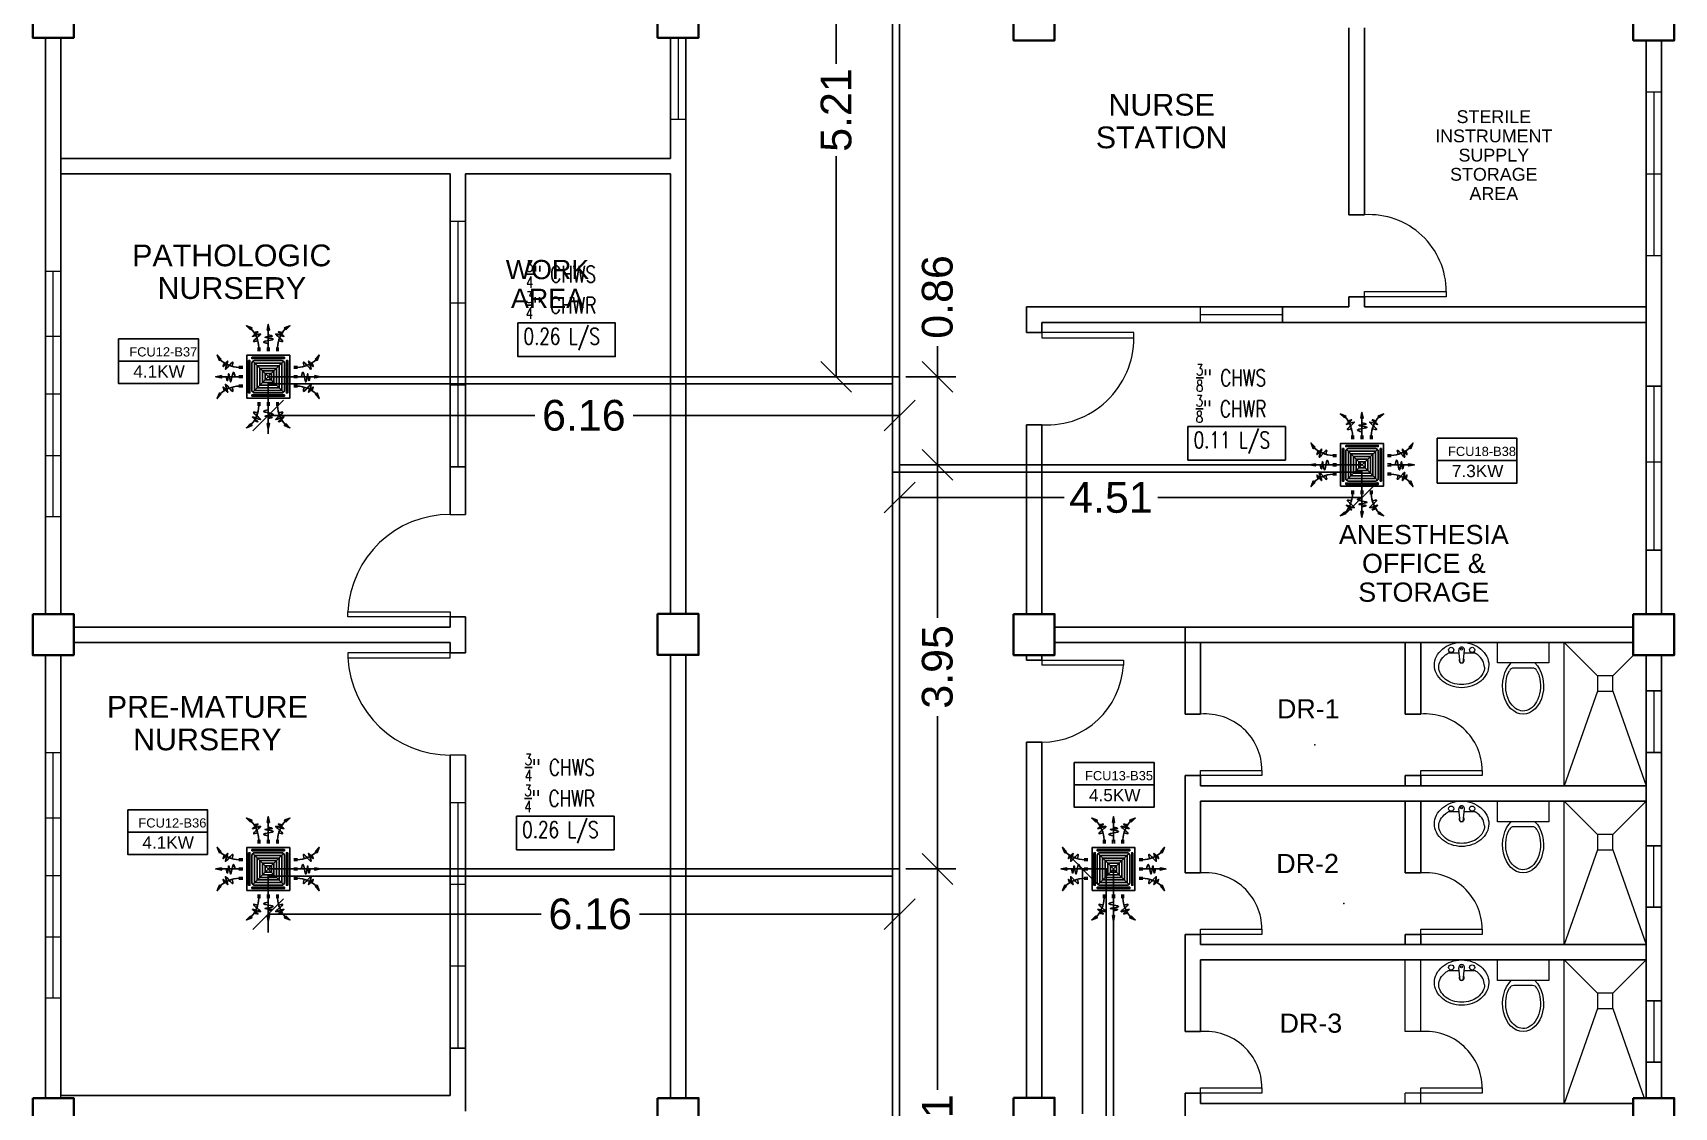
# Model space of a CAD drawing. Header units: millimetres. Extents: x 5 to 598, y 3 to 339.
# Drawn here: x 275.52 to 291.54, y 198.1 to 208.59 of the extents above; entities that cross this region are included whole.
import ezdxf

# ---------------------------------------------------------------- set-up
doc = ezdxf.new("R2010")
doc.units = ezdxf.units.MM
doc.header["$MEASUREMENT"] = 0
for name, color, linetype in [('AIR', 7, 'Continuous'), ('fcu line', 7, 'Continuous'), ('fcu return', 7, 'Continuous'), ('label', 7, 'Continuous'), ('Legends', 7, 'Continuous'), ('pipe label', 7, 'Continuous')]:
    doc.layers.add(name, color=color, linetype=linetype)
doc.styles.add('Arch-Dim', font='simplex.shx', dxfattribs={"width": 0.75})
doc.styles.get("Standard").update_dxf_attribs({"font": 'arial.ttf'})
doc.styles.add('SWISSLT175', font='swissl.ttf', dxfattribs={"height": 0.175})
doc.dimstyles.new('Copy of dimension', dxfattribs={"dimtxt": 0.3, "dimasz": 0.3, "dimexe": 0.18, "dimexo": 0.0625, "dimgap": 0.09, "dimtad": 0, "dimzin": 0, "dimdsep": 46, "dimtxsty": 'Standard', "dimblk": 'OBLIQUE', "dimcen": 0.09, "dimclrd": 256, "dimclre": 256, "dimclrt": 256, "dimadec": 0, "dimazin": 0, "dimtfac": 1, "dimtofl": 0, "dimtmove": 0, "dimatfit": 3, "dimldrblk": 'OBLIQUE', "dimfxl": 1, "dimtolj": 1, "dimtzin": 0, "dimarcsym": 0})

# ---------------------------------------------------------------- blocks, each defined once
blk = doc.blocks.new('FCU-13000P (CASSETTE SPLIT)')
at = {"layer": 'AIR', "ltscale": 3}
for p, q in [((0, 0.523), (0, 1)), ((-0.193, 0.558), (-0.193, 0.487)), ((-0.162, 0.558), (-0.162, 0.487)), ((-0.016, 0.558), (-0.016, 0.487)), ((0.016, 0.558), (0.016, 0.487)), ((0.162, 0.558), (0.162, 0.487)), ((0.193, 0.558), (0.193, 0.487)), ((-0.523, 0), (-1, 0)), ((-0.558, 0.193), (-0.487, 0.193)), ((-0.558, 0.162), (-0.487, 0.162)), ((-0.558, 0.016), (-0.487, 0.016)), ((0.558, 0.193), (0.487, 0.193)), ((0.558, 0.162), (0.487, 0.162)), ((0.558, 0.016), (0.487, 0.016)), ((0.523, 0), (1, 0)), ((-0.558, -0.016), (-0.487, -0.016)), ((-0.558, -0.162), (-0.487, -0.162)), ((-0.558, -0.193), (-0.487, -0.193)), ((0.558, -0.016), (0.487, -0.016)), ((0.558, -0.162), (0.487, -0.162)), ((0.558, -0.193), (0.487, -0.193)), ((-0.193, -0.558), (-0.193, -0.487)), ((-0.162, -0.558), (-0.162, -0.487)), ((-0.016, -0.558), (-0.016, -0.487)), ((0, -0.523), (0, -1)), ((0.016, -0.558), (0.016, -0.487)), ((0.162, -0.558), (0.162, -0.487)), ((0.193, -0.558), (0.193, -0.487))]:
    blk.add_line(p, q, dxfattribs=at)
at = {"layer": 'AIR'}
for p, q in [((0.295, -0.295), (-0.295, 0.295)), ((0.295, 0.295), (-0.295, -0.295))]:
    blk.add_line(p, q, dxfattribs=at)
at = {"layer": 'AIR', "ltscale": 3}
for points in [[(-0.335, 0.895), (-0.311, 0.932), (-0.416, 0.973)], [(-0.022, 0.89), (0.022, 0.89), (0, 1)], [(0.335, 0.895), (0.311, 0.932), (0.416, 0.973)], [(-0.895, 0.335), (-0.932, 0.311), (-0.973, 0.416)], [(0.895, 0.335), (0.932, 0.311), (0.973, 0.416)], [(-0.89, 0.022), (-0.89, -0.022), (-1, 0)], [(0.89, 0.022), (0.89, -0.022), (1, 0)], [(-0.895, -0.335), (-0.932, -0.311), (-0.973, -0.416)], [(0.895, -0.335), (0.932, -0.311), (0.973, -0.416)], [(-0.335, -0.895), (-0.311, -0.932), (-0.416, -0.973)], [(-0.022, -0.89), (0.022, -0.89), (0, -1)], [(0.335, -0.895), (0.311, -0.932), (0.416, -0.973)]]:
    blk.add_lwpolyline(points, close=True, dxfattribs=at)
at = {"layer": 'AIR'}
for points in [[(-0.323, 0.914, -0.171809), (-0.178, 0.558), (-0.178, 0.522)], [(0.323, 0.914, 0.171809), (0.178, 0.558), (0.178, 0.522)], [(-0.914, 0.323, 0.171809), (-0.558, 0.178), (-0.522, 0.178)], [(0.914, 0.323, -0.171809), (0.558, 0.178), (0.522, 0.178)], [(-0.914, -0.323, -0.171809), (-0.558, -0.178), (-0.522, -0.178)], [(0.914, -0.323, 0.171809), (0.558, -0.178), (0.522, -0.178)], [(-0.323, -0.914, 0.171809), (-0.178, -0.558), (-0.178, -0.522)], [(0.323, -0.914, -0.171809), (0.178, -0.558), (0.178, -0.522)]]:
    blk.add_lwpolyline(points, format="xyb", dxfattribs=at)
for points in [[(-0.41, -0.41), (0.41, -0.41), (0.41, 0.41), (-0.41, 0.41)], [(-0.31, 0.372), (0.31, 0.372), (0.31, 0.348), (-0.31, 0.348)], [(-0.373, 0.31), (-0.348, 0.31), (-0.348, -0.31), (-0.373, -0.31)], [(-0.26, -0.26), (0.26, -0.26), (0.26, 0.26), (-0.26, 0.26)], [(-0.21, -0.21), (0.21, -0.21), (0.21, 0.21), (-0.21, 0.21)], [(-0.16, -0.16), (0.16, -0.16), (0.16, 0.16), (-0.16, 0.16)], [(-0.11, -0.11), (0.11, -0.11), (0.11, 0.11), (-0.11, 0.11)], [(-0.06, -0.06), (0.06, -0.06), (0.06, 0.06), (-0.06, 0.06)], [(0.372, 0.31), (0.348, 0.31), (0.348, -0.31), (0.372, -0.31)], [(-0.31, -0.373), (0.31, -0.373), (0.31, -0.348), (-0.31, -0.348)]]:
    blk.add_lwpolyline(points, close=True, dxfattribs=at)
blk.add_lwpolyline([(-0.26, -0.31), (0.26, -0.31, 0.414214), (0.31, -0.26), (0.31, 0.26, 0.414214), (0.26, 0.31), (-0.26, 0.31, 0.414214), (-0.31, 0.26), (-0.31, -0.26, 0.414214)], format="xyb", close=True, dxfattribs=at)
at = {"layer": 'AIR', "ltscale": 3}
for points in [[(-0.268, 0.84), (-0.231, 0.852), (-0.134, 0.882), (-0.422, 0.704), (0.005, 0.903), (-0.358, 0.645), (-0.239, 0.678), (-0.199, 0.69)], [(0.268, 0.84), (0.231, 0.852), (0.134, 0.882), (0.422, 0.704), (-0.005, 0.903), (0.358, 0.645), (0.239, 0.678), (0.199, 0.69)], [(-0.84, 0.268), (-0.852, 0.231), (-0.882, 0.134), (-0.704, 0.422), (-0.903, -0.005), (-0.645, 0.358), (-0.678, 0.239), (-0.69, 0.199)], [(0.84, 0.268), (0.852, 0.231), (0.882, 0.134), (0.704, 0.422), (0.903, -0.005), (0.645, 0.358), (0.678, 0.239), (0.69, 0.199)], [(-0.84, -0.268), (-0.852, -0.231), (-0.882, -0.134), (-0.704, -0.422), (-0.903, 0.005), (-0.645, -0.358), (-0.678, -0.239), (-0.69, -0.199)], [(0.84, -0.268), (0.852, -0.231), (0.882, -0.134), (0.704, -0.422), (0.903, 0.005), (0.645, -0.358), (0.678, -0.239), (0.69, -0.199)], [(-0.268, -0.84), (-0.231, -0.852), (-0.134, -0.882), (-0.422, -0.704), (0.005, -0.903), (-0.358, -0.645), (-0.239, -0.678), (-0.199, -0.69)], [(0.268, -0.84), (0.231, -0.852), (0.134, -0.882), (0.422, -0.704), (-0.005, -0.903), (0.358, -0.645), (0.239, -0.678), (0.199, -0.69)]]:
    blk.add_open_spline(points, degree=3, knots=[0.0032834, 0.0032834, 0.0032834, 0.0032834, 0.0712567, 0.1924075, 0.3347111, 0.5062145, 0.5813292, 0.5813292, 0.5813292, 0.5813292], dxfattribs=at)
for points in [[(0, 0.8), (0.077, 0.776), (-0.058, 0.755), (0.098, 0.718), (-0.087, 0.663), (0, 0.631)], [(-0.8, 0), (-0.776, -0.077), (-0.755, 0.058), (-0.718, -0.098), (-0.663, 0.087), (-0.631, 0)], [(0.8, 0), (0.776, -0.077), (0.755, 0.058), (0.718, -0.098), (0.663, 0.087), (0.631, 0)], [(0, -0.8), (0.077, -0.776), (-0.058, -0.755), (0.098, -0.718), (-0.087, -0.663), (0, -0.631)]]:
    blk.add_spline(points, degree=3, dxfattribs=at)
for points in [[(-0.416, 0.973), (-0.335, 0.895), (-0.311, 0.932)], [(0, 1), (-0.022, 0.89), (0.022, 0.89)], [(0.416, 0.973), (0.335, 0.895), (0.311, 0.932)], [(-0.973, 0.416), (-0.895, 0.335), (-0.932, 0.311)], [(0.973, 0.416), (0.895, 0.335), (0.932, 0.311)], [(-1, 0), (-0.89, 0.022), (-0.89, -0.022)], [(1, 0), (0.89, 0.022), (0.89, -0.022)], [(-0.973, -0.416), (-0.895, -0.335), (-0.932, -0.311)], [(0.973, -0.416), (0.895, -0.335), (0.932, -0.311)], [(-0.416, -0.973), (-0.335, -0.895), (-0.311, -0.932)], [(0, -1), (-0.022, -0.89), (0.022, -0.89)], [(0.416, -0.973), (0.335, -0.895), (0.311, -0.932)]]:
    blk.add_solid(points, dxfattribs=at)
blk = doc.blocks.new('_Oblique')
at = {"color": 0, "linetype": 'ByBlock', "lineweight": -2}
blk.add_line((-0.5, -0.5), (0.5, 0.5), dxfattribs=at)
blk = doc.blocks.new('*D110')
at = {"layer": 'Defpoints', "color": 0, "transparency": 16777216}
for p in [(285.767, 200.423), (286.07, 200.423), (286.07, 195.208)]:
    blk.add_point(p, dxfattribs=at)
at = {"layer": 'Legends', "lineweight": -2, "transparency": 16777216}
for p, q in [((286.008, 200.423), (285.587, 200.423)), ((285.767, 200.423), (285.767, 198.031)), ((285.767, 195.208), (285.767, 197.13)), ((286.008, 195.208), (285.587, 195.208))]:
    blk.add_line(p, q, dxfattribs=at)
at = {"layer": 'Legends', "lineweight": -2, "transparency": 16777216, "xscale": 0.3, "yscale": 0.3, "zscale": 0.3}
for p, rotation in [((285.767, 200.423), 90), ((285.767, 195.208), 270)]:
    blk.add_blockref('_Oblique', p, dxfattribs=dict(at, rotation=rotation))
at = {"layer": 'Legends', "transparency": 16777216, "insert": (285.767, 197.58), "char_height": 0.3, "attachment_point": 5, "rotation": 90}
blk.add_mtext('\\A1;5.21', dxfattribs=at)
blk = doc.blocks.new('*D111')
at = {"layer": 'Defpoints', "color": 0, "transparency": 16777216}
for p in [(283.982, 200.423), (284.351, 200.423), (283.982, 195.208)]:
    blk.add_point(p, dxfattribs=at)
at = {"layer": 'Legends', "lineweight": -2, "transparency": 16777216}
for p, q in [((284.044, 200.423), (284.531, 200.423)), ((284.351, 200.423), (284.351, 198.266)), ((284.351, 195.208), (284.351, 197.365)), ((284.044, 195.208), (284.531, 195.208))]:
    blk.add_line(p, q, dxfattribs=at)
at = {"layer": 'Legends', "lineweight": -2, "transparency": 16777216, "xscale": 0.3, "yscale": 0.3, "zscale": 0.3}
for p, rotation in [((284.351, 200.423), 90), ((284.351, 195.208), 270)]:
    blk.add_blockref('_Oblique', p, dxfattribs=dict(at, rotation=rotation))
at = {"layer": 'Legends', "transparency": 16777216, "insert": (284.351, 197.816), "char_height": 0.3, "attachment_point": 5, "rotation": 90}
blk.add_mtext('\\A1;5.21', dxfattribs=at)
blk = doc.blocks.new('*D112')
at = {"layer": 'Defpoints', "color": 0, "transparency": 16777216}
for p in [(277.817, 200.423), (283.982, 200.423), (283.982, 199.983)]:
    blk.add_point(p, dxfattribs=at)
at = {"layer": 'Legends', "lineweight": -2, "transparency": 16777216}
for p, q in [((277.817, 200.36), (277.817, 199.803)), ((283.982, 200.36), (283.982, 199.803)), ((277.817, 199.983), (280.481, 199.983)), ((283.982, 199.983), (281.442, 199.983))]:
    blk.add_line(p, q, dxfattribs=at)
at = {"layer": 'Legends', "lineweight": -2, "transparency": 16777216, "xscale": 0.3, "yscale": 0.3, "zscale": 0.3, "rotation": 180}
blk.add_blockref('_Oblique', (277.817, 199.983), dxfattribs=at)
at = {"layer": 'Legends', "lineweight": -2, "transparency": 16777216, "xscale": 0.3, "yscale": 0.3, "zscale": 0.3}
blk.add_blockref('_Oblique', (283.982, 199.983), dxfattribs=at)
at = {"layer": 'Legends', "transparency": 16777216, "insert": (280.961, 199.983), "char_height": 0.3, "attachment_point": 5}
blk.add_mtext('\\A1;6.16', dxfattribs=at)
blk = doc.blocks.new('*D113')
at = {"layer": 'Defpoints', "color": 0, "transparency": 16777216}
for p in [(283.982, 204.369), (284.351, 204.369), (283.982, 200.423)]:
    blk.add_point(p, dxfattribs=at)
at = {"layer": 'Legends', "lineweight": -2, "transparency": 16777216}
for p, q in [((284.044, 204.369), (284.531, 204.369)), ((284.351, 204.369), (284.351, 202.876)), ((284.351, 200.423), (284.351, 201.915)), ((284.044, 200.423), (284.531, 200.423))]:
    blk.add_line(p, q, dxfattribs=at)
at = {"layer": 'Legends', "lineweight": -2, "transparency": 16777216, "xscale": 0.3, "yscale": 0.3, "zscale": 0.3}
for p, rotation in [((284.351, 204.369), 90), ((284.351, 200.423), 270)]:
    blk.add_blockref('_Oblique', p, dxfattribs=dict(at, rotation=rotation))
at = {"layer": 'Legends', "transparency": 16777216, "insert": (284.351, 202.396), "char_height": 0.3, "attachment_point": 5, "rotation": 90}
blk.add_mtext('\\A1;3.95', dxfattribs=at)
blk = doc.blocks.new('*D114')
at = {"layer": 'Defpoints', "color": 0, "transparency": 16777216}
for p in [(283.982, 204.369), (288.496, 204.369), (288.496, 204.049)]:
    blk.add_point(p, dxfattribs=at)
at = {"layer": 'Legends', "lineweight": -2, "transparency": 16777216}
for p, q in [((283.982, 204.306), (283.982, 203.869)), ((288.496, 204.306), (288.496, 203.869)), ((283.982, 204.049), (285.588, 204.049)), ((288.496, 204.049), (286.502, 204.049))]:
    blk.add_line(p, q, dxfattribs=at)
at = {"layer": 'Legends', "lineweight": -2, "transparency": 16777216, "xscale": 0.3, "yscale": 0.3, "zscale": 0.3, "rotation": 180}
blk.add_blockref('_Oblique', (283.982, 204.049), dxfattribs=at)
at = {"layer": 'Legends', "lineweight": -2, "transparency": 16777216, "xscale": 0.3, "yscale": 0.3, "zscale": 0.3}
blk.add_blockref('_Oblique', (288.496, 204.049), dxfattribs=at)
at = {"layer": 'Legends', "transparency": 16777216, "insert": (286.045, 204.049), "char_height": 0.3, "attachment_point": 5}
blk.add_mtext('\\A1;4.51', dxfattribs=at)
blk = doc.blocks.new('*D115')
at = {"layer": 'Defpoints', "color": 0, "transparency": 16777216}
for p in [(283.982, 205.229), (284.351, 205.229), (283.982, 204.369)]:
    blk.add_point(p, dxfattribs=at)
at = {"layer": 'Legends', "lineweight": -2, "transparency": 16777216}
for p, q in [((284.351, 205.229), (284.351, 205.529)), ((284.044, 205.229), (284.531, 205.229)), ((284.351, 204.369), (284.351, 205.229)), ((284.044, 204.369), (284.531, 204.369))]:
    blk.add_line(p, q, dxfattribs=at)
at = {"layer": 'Legends', "lineweight": -2, "transparency": 16777216, "xscale": 0.3, "yscale": 0.3, "zscale": 0.3}
for p, rotation in [((284.351, 205.229), 90), ((284.351, 204.369), 270)]:
    blk.add_blockref('_Oblique', p, dxfattribs=dict(at, rotation=rotation))
at = {"layer": 'Legends', "transparency": 16777216, "insert": (284.351, 206.008), "char_height": 0.3, "attachment_point": 5, "rotation": 90}
blk.add_mtext('\\A1;0.86', dxfattribs=at)
blk = doc.blocks.new('*D116')
at = {"layer": 'Defpoints', "color": 0, "transparency": 16777216}
for p in [(277.817, 205.229), (283.982, 205.229), (277.817, 204.851)]:
    blk.add_point(p, dxfattribs=at)
at = {"layer": 'Legends', "lineweight": -2, "transparency": 16777216}
for p, q in [((277.817, 205.166), (277.817, 204.671)), ((283.982, 205.166), (283.982, 204.671)), ((277.817, 204.851), (280.419, 204.851)), ((283.982, 204.851), (281.38, 204.851))]:
    blk.add_line(p, q, dxfattribs=at)
at = {"layer": 'Legends', "lineweight": -2, "transparency": 16777216, "xscale": 0.3, "yscale": 0.3, "zscale": 0.3, "rotation": 180}
blk.add_blockref('_Oblique', (277.817, 204.851), dxfattribs=at)
at = {"layer": 'Legends', "lineweight": -2, "transparency": 16777216, "xscale": 0.3, "yscale": 0.3, "zscale": 0.3}
blk.add_blockref('_Oblique', (283.982, 204.851), dxfattribs=at)
at = {"layer": 'Legends', "transparency": 16777216, "insert": (280.899, 204.851), "char_height": 0.3, "attachment_point": 5}
blk.add_mtext('\\A1;6.16', dxfattribs=at)
blk = doc.blocks.new('*D117')
at = {"layer": 'Defpoints', "color": 0, "transparency": 16777216}
for p in [(283.363, 210.438), (283.982, 210.438), (283.982, 205.229)]:
    blk.add_point(p, dxfattribs=at)
at = {"layer": 'Legends', "lineweight": -2, "transparency": 16777216}
for p, q in [((283.919, 210.438), (283.183, 210.438)), ((283.363, 210.438), (283.363, 208.284)), ((283.363, 205.229), (283.363, 207.383)), ((283.919, 205.229), (283.183, 205.229))]:
    blk.add_line(p, q, dxfattribs=at)
at = {"layer": 'Legends', "lineweight": -2, "transparency": 16777216, "xscale": 0.3, "yscale": 0.3, "zscale": 0.3}
for p, rotation in [((283.363, 210.438), 90), ((283.363, 205.229), 270)]:
    blk.add_blockref('_Oblique', p, dxfattribs=dict(at, rotation=rotation))
at = {"layer": 'Legends', "transparency": 16777216, "insert": (283.363, 207.833), "char_height": 0.3, "attachment_point": 5, "rotation": 90}
blk.add_mtext('\\A1;5.21', dxfattribs=at)

msp = doc.modelspace()

# ---------------------------------------------------------------- linework, layer by layer
at = {"color": 8, "lineweight": 25}
for p, q in [((275.644, 208.539), (275.644, 207.21)), ((275.794, 208.539), (275.794, 207.36)), ((281.744, 207.36), (281.744, 208.539)), ((281.894, 207.21), (281.894, 208.539)), ((288.369, 208.635), (288.369, 206.81)), ((288.519, 208.635), (288.519, 206.81)), ((291.269, 208.512), (291.269, 202.912)), ((291.419, 208.512), (291.419, 202.912)), ((275.644, 207.21), (275.644, 202.912)), ((275.794, 207.36), (281.744, 207.36)), ((275.794, 207.36), (275.794, 207.21)), ((275.794, 207.21), (279.594, 207.21)), ((275.794, 207.21), (275.794, 202.912)), ((279.594, 207.21), (279.594, 203.885)), ((279.744, 207.21), (281.744, 207.21)), ((279.744, 207.21), (279.744, 203.885)), ((281.744, 207.21), (280.244, 207.21)), ((281.744, 202.913), (281.744, 207.21)), ((281.894, 202.913), (281.894, 207.21)), ((288.519, 206.81), (288.369, 206.81)), ((288.369, 206.01), (288.369, 205.91)), ((288.519, 206.01), (288.369, 206.01)), ((288.519, 206.01), (288.519, 205.91)), ((285.219, 205.91), (285.219, 205.66)), ((286.919, 205.91), (285.219, 205.91)), ((287.719, 205.91), (286.769, 205.91)), ((288.369, 205.91), (287.595, 205.91)), ((291.269, 205.91), (288.519, 205.91)), ((285.369, 205.66), (285.219, 205.66)), ((285.369, 205.76), (285.369, 205.66)), ((286.919, 205.76), (285.369, 205.76)), ((286.769, 205.76), (287.719, 205.76)), ((291.269, 205.76), (287.595, 205.76)), ((291.419, 202.912), (291.419, 205.76)), ((285.219, 204.76), (285.219, 202.912)), ((285.369, 204.76), (285.219, 204.76)), ((285.369, 204.76), (285.369, 202.912)), ((291.269, 203.798), (291.269, 202.912)), ((291.419, 203.798), (291.419, 202.912)), ((279.594, 202.885), (279.594, 202.785)), ((279.594, 202.885), (279.744, 202.885)), ((279.744, 202.885), (279.744, 202.785)), ((279.594, 202.785), (275.919, 202.785)), ((279.744, 202.785), (279.744, 202.635)), ((286.769, 202.635), (286.769, 202.785)), ((275.919, 202.635), (279.594, 202.635)), ((279.594, 202.635), (279.594, 202.535)), ((279.744, 202.535), (279.744, 202.635)), ((286.769, 202.635), (286.919, 202.635)), ((286.769, 201.935), (286.769, 202.635)), ((286.919, 201.935), (286.919, 202.635)), ((288.919, 201.935), (288.919, 202.635)), ((289.069, 201.935), (289.069, 202.635)), ((275.644, 202.512), (275.644, 198.186)), ((275.794, 202.512), (275.794, 198.21)), ((279.594, 202.535), (279.744, 202.535)), ((281.744, 198.186), (281.744, 202.513)), ((281.894, 198.186), (281.894, 202.513)), ((285.219, 202.512), (285.219, 202.462)), ((285.219, 202.462), (285.369, 202.462)), ((285.369, 202.462), (285.369, 202.512)), ((291.269, 202.512), (291.269, 198.187)), ((291.269, 202.512), (291.269, 198.187)), ((291.419, 202.512), (291.419, 198.187)), ((285.219, 201.662), (285.219, 198.189)), ((285.219, 201.662), (285.369, 201.662)), ((285.369, 201.662), (285.369, 198.189)), ((279.594, 201.535), (279.594, 198.21)), ((279.744, 201.535), (279.744, 198.21)), ((291.419, 201.562), (291.419, 199.137)), ((286.769, 200.385), (286.769, 201.335)), ((286.919, 201.235), (286.919, 201.335)), ((288.919, 201.235), (288.919, 201.335)), ((289.069, 201.235), (289.069, 201.335)), ((286.919, 200.385), (286.919, 201.085)), ((288.919, 200.385), (288.919, 201.085)), ((289.069, 200.385), (289.069, 201.085)), ((286.769, 198.835), (286.769, 199.785)), ((286.919, 199.685), (286.919, 199.785)), ((288.919, 199.685), (288.919, 199.785)), ((289.069, 199.685), (289.069, 199.785)), ((291.419, 198.535), (291.419, 199.685)), ((286.919, 198.835), (286.919, 199.535)), ((291.269, 198.535), (291.269, 199.535)), ((286.769, 198.135), (286.769, 198.235)), ((286.919, 198.135), (286.919, 198.235)), ((275.794, 198.21), (279.594, 198.21)), ((279.744, 198.21), (279.744, 198.06)), ((286.769, 198.135), (286.769, 197.985))]:
    msp.add_line(p, q, dxfattribs=at)
at = {"color": 8, "lineweight": 9}
for p, q in [((281.894, 208.539), (281.744, 208.539)), ((281.819, 208.539), (281.819, 207.739)), ((291.269, 205.91), (291.269, 208.512)), ((291.419, 207.873), (291.419, 208.512)), ((291.269, 207.211), (291.269, 208.011)), ((291.269, 208.011), (291.419, 208.011)), ((291.344, 208.011), (291.344, 206.411)), ((291.419, 208.011), (291.419, 206.411)), ((291.419, 206.673), (291.419, 207.873)), ((281.894, 207.739), (281.744, 207.739)), ((291.269, 207.211), (291.419, 207.211)), ((279.594, 205.948), (279.594, 206.748)), ((279.594, 206.748), (279.744, 206.748)), ((279.669, 206.748), (279.669, 204.348)), ((291.419, 206.673), (291.419, 205.91)), ((291.419, 206.411), (291.269, 206.411)), ((275.644, 206.261), (275.794, 206.261)), ((275.644, 205.061), (275.644, 206.261)), ((275.719, 203.861), (275.719, 206.261)), ((275.794, 206.261), (275.794, 203.861)), ((279.744, 205.948), (279.594, 205.948)), ((279.744, 205.548), (279.744, 205.948)), ((286.919, 205.76), (286.919, 205.91)), ((287.719, 205.835), (286.919, 205.835)), ((287.719, 205.76), (287.719, 205.91)), ((291.419, 205.91), (291.419, 205.76)), ((275.644, 205.624), (275.794, 205.624)), ((291.269, 204.998), (291.269, 205.76)), ((291.419, 204.998), (291.419, 205.76)), ((279.744, 205.548), (279.744, 205.148)), ((279.744, 205.148), (279.594, 205.148)), ((279.594, 205.148), (279.594, 204.348)), ((291.419, 205.136), (291.269, 205.136)), ((291.269, 205.136), (291.269, 203.536)), ((291.344, 205.136), (291.344, 203.536)), ((291.419, 204.336), (291.419, 205.136)), ((275.644, 205.061), (275.644, 203.861)), ((275.644, 205.061), (275.794, 205.061)), ((291.269, 203.798), (291.269, 204.998)), ((291.419, 203.798), (291.419, 204.998)), ((275.644, 204.461), (275.794, 204.461)), ((279.594, 204.348), (279.744, 204.348)), ((291.269, 204.398), (291.419, 204.398)), ((275.794, 203.861), (275.644, 203.861)), ((279.594, 203.885), (279.744, 203.885)), ((291.269, 203.536), (291.419, 203.536)), ((289.455, 202.437), (289.441, 202.559)), ((289.484, 202.437), (289.497, 202.559)), ((289.819, 202.435), (289.819, 202.635)), ((289.819, 202.635), (290.319, 202.635)), ((290.319, 202.635), (290.319, 202.435)), ((290.469, 201.235), (290.469, 202.635)), ((290.794, 202.31), (290.469, 202.635)), ((289.493, 202.533), (289.596, 202.533)), ((290.319, 202.435), (289.819, 202.435)), ((290.944, 202.31), (291.146, 202.512)), ((291.269, 201.635), (291.269, 202.512)), ((291.419, 201.635), (291.419, 202.512)), ((291.419, 202.512), (291.419, 202.162)), ((290.16, 202.385), (289.979, 202.385)), ((290.794, 202.16), (290.469, 201.235)), ((290.944, 202.16), (291.269, 201.235)), ((291.419, 202.162), (291.269, 202.162)), ((291.269, 202.162), (291.269, 201.562)), ((291.344, 202.162), (291.344, 201.562)), ((291.269, 201.635), (291.269, 201.235)), ((291.419, 201.635), (291.419, 201.235)), ((275.644, 201.561), (275.794, 201.561)), ((275.644, 200.361), (275.644, 201.561)), ((275.719, 199.161), (275.719, 201.561)), ((275.794, 201.561), (275.794, 199.161)), ((279.744, 201.535), (279.594, 201.535)), ((291.269, 201.562), (291.419, 201.562)), ((291.419, 200.085), (291.419, 201.235)), ((279.594, 200.273), (279.594, 201.073)), ((279.594, 201.073), (279.744, 201.073)), ((279.669, 201.073), (279.669, 198.673)), ((289.455, 200.887), (289.441, 201.009)), ((289.484, 200.887), (289.497, 201.009)), ((289.493, 200.983), (289.596, 200.983)), ((289.819, 200.885), (289.819, 201.085)), ((289.819, 201.085), (290.319, 201.085)), ((290.319, 201.085), (290.319, 200.885)), ((290.469, 199.685), (290.469, 201.085)), ((290.794, 200.76), (290.469, 201.085)), ((290.944, 200.76), (291.269, 201.085)), ((291.269, 200.085), (291.269, 201.085)), ((275.644, 200.924), (275.794, 200.924)), ((290.319, 200.885), (289.819, 200.885)), ((290.16, 200.835), (289.979, 200.835)), ((291.419, 200.65), (291.269, 200.65)), ((291.269, 200.65), (291.269, 200.05)), ((291.344, 200.05), (291.344, 200.65)), ((291.419, 200.35), (291.419, 200.65)), ((290.794, 200.61), (290.469, 199.685)), ((290.944, 200.61), (291.269, 199.685)), ((275.644, 200.361), (275.644, 199.161)), ((275.644, 200.361), (275.794, 200.361)), ((279.744, 200.273), (279.594, 200.273)), ((279.744, 199.873), (279.744, 200.273)), ((291.269, 200.085), (291.269, 199.685)), ((291.269, 200.05), (291.419, 200.05)), ((291.419, 200.085), (291.419, 199.685)), ((279.744, 199.873), (279.744, 199.473)), ((275.644, 199.761), (275.794, 199.761)), ((288.919, 198.835), (288.919, 199.535)), ((289.069, 198.835), (289.069, 199.535)), ((289.819, 199.335), (289.819, 199.535)), ((289.819, 199.535), (290.319, 199.535)), ((290.319, 199.535), (290.319, 199.335)), ((290.469, 198.135), (290.469, 199.535)), ((290.794, 199.21), (290.469, 199.535)), ((290.944, 199.21), (291.269, 199.535)), ((279.744, 199.473), (279.594, 199.473)), ((279.594, 199.473), (279.594, 198.673)), ((289.455, 199.337), (289.441, 199.459)), ((289.484, 199.337), (289.497, 199.459)), ((289.493, 199.433), (289.596, 199.433)), ((290.319, 199.335), (289.819, 199.335)), ((290.16, 199.285), (289.979, 199.285)), ((275.794, 199.161), (275.644, 199.161)), ((290.794, 199.06), (290.469, 198.135)), ((290.944, 199.06), (291.251, 198.187)), ((291.419, 199.137), (291.269, 199.137)), ((291.344, 199.137), (291.344, 198.537)), ((291.419, 198.537), (291.419, 199.137)), ((291.419, 198.535), (291.419, 199.135)), ((279.594, 198.673), (279.744, 198.673)), ((291.269, 198.187), (291.269, 198.537)), ((291.269, 198.537), (291.419, 198.537)), ((291.269, 198.535), (291.269, 198.187)), ((291.419, 198.535), (291.419, 198.187)), ((288.919, 198.135), (288.919, 198.235)), ((289.069, 198.135), (289.069, 198.235)), ((275.794, 198.186), (275.794, 198.21))]:
    msp.add_line(p, q, dxfattribs=at)
at = {"color": 8, "lineweight": 13}
for p, q in [((278.594, 202.885), (278.594, 202.935)), ((278.594, 202.935), (279.594, 202.935)), ((279.594, 202.885), (278.594, 202.885)), ((279.594, 202.935), (279.594, 202.885)), ((279.594, 202.535), (278.594, 202.535)), ((278.594, 202.535), (278.594, 202.485)), ((278.594, 202.485), (279.594, 202.485)), ((279.594, 202.485), (279.594, 202.535)), ((285.369, 202.462), (285.369, 202.412)), ((285.369, 202.462), (286.169, 202.462)), ((286.169, 202.412), (285.369, 202.412)), ((286.169, 202.462), (286.169, 202.412))]:
    msp.add_line(p, q, dxfattribs=at)
at = {"color": 8, "lineweight": 25, "ltscale": 0.3}
for p, q in [((285.494, 202.785), (291.144, 202.785)), ((286.769, 202.785), (291.144, 202.785)), ((285.494, 202.635), (286.769, 202.635)), ((286.919, 202.635), (289.169, 202.635)), ((286.919, 202.635), (289.169, 202.635)), ((289.069, 202.635), (291.144, 202.635)), ((289.069, 202.635), (291.144, 202.635)), ((286.919, 201.235), (289.169, 201.235)), ((289.069, 201.235), (291.269, 201.235)), ((286.919, 201.085), (289.169, 201.085)), ((289.069, 201.085), (291.269, 201.085)), ((286.919, 199.685), (289.169, 199.685)), ((289.069, 199.685), (291.269, 199.685)), ((286.919, 199.535), (289.169, 199.535)), ((289.069, 199.535), (291.269, 199.535)), ((286.919, 198.135), (289.169, 198.135)), ((289.069, 198.135), (291.144, 198.135))]:
    msp.add_line(p, q, dxfattribs=at)
at = {"color": 8, "lineweight": 25, "ltscale": 0.4}
for p, q in [((286.919, 201.935), (286.769, 201.935)), ((289.069, 201.935), (288.919, 201.935)), ((286.919, 201.335), (286.769, 201.335)), ((289.069, 201.335), (288.919, 201.335)), ((286.919, 200.385), (286.769, 200.385)), ((289.069, 200.385), (288.919, 200.385)), ((286.919, 199.785), (286.769, 199.785)), ((289.069, 199.785), (288.919, 199.785)), ((286.919, 198.835), (286.769, 198.835)), ((286.919, 198.235), (286.769, 198.235))]:
    msp.add_line(p, q, dxfattribs=at)
at = {"color": 8, "lineweight": 9, "ltscale": 0.4}
for p, q in [((289.069, 198.835), (288.919, 198.835)), ((289.069, 198.235), (288.919, 198.235))]:
    msp.add_line(p, q, dxfattribs=at)
at = {"color": 8, "lineweight": 35}
for points in [[(275.519, 208.939), (275.919, 208.939), (275.919, 208.539), (275.519, 208.539)], [(281.619, 208.939), (282.019, 208.939), (282.019, 208.539), (281.619, 208.539)], [(285.094, 208.912), (285.494, 208.912), (285.494, 208.512), (285.094, 208.512)], [(291.144, 208.912), (291.544, 208.912), (291.544, 208.512), (291.144, 208.512)], [(275.519, 202.912), (275.919, 202.912), (275.919, 202.512), (275.519, 202.512)], [(281.619, 202.913), (282.019, 202.913), (282.019, 202.513), (281.619, 202.513)], [(285.094, 202.912), (285.494, 202.912), (285.494, 202.512), (285.094, 202.512)], [(291.144, 202.912), (291.544, 202.912), (291.544, 202.512), (291.144, 202.512)], [(275.519, 198.186), (275.919, 198.186), (275.919, 197.786), (275.519, 197.786)], [(281.619, 198.186), (282.019, 198.186), (282.019, 197.786), (281.619, 197.786)], [(285.094, 198.189), (285.494, 198.189), (285.494, 197.789), (285.094, 197.789)], [(291.144, 198.187), (291.544, 198.187), (291.544, 197.787), (291.144, 197.787)]]:
    msp.add_lwpolyline(points, close=True, dxfattribs=at)
at = {"color": 8, "lineweight": 9}
for points in [[(281.744, 208.539), (281.894, 208.539), (281.894, 207.739), (281.744, 207.739)], [(291.269, 208.011), (291.419, 208.011), (291.419, 206.411), (291.269, 206.411)], [(279.594, 206.748), (279.744, 206.748), (279.744, 204.348), (279.594, 204.348)], [(275.644, 203.861), (275.644, 206.261), (275.794, 206.261), (275.794, 203.861)], [(275.644, 206.261), (275.794, 206.261), (275.794, 203.861), (275.644, 203.861)], [(286.919, 205.91), (287.719, 205.91), (287.719, 205.76), (286.919, 205.76)], [(291.269, 205.136), (291.419, 205.136), (291.419, 203.536), (291.269, 203.536)], [(291.269, 202.162), (291.419, 202.162), (291.419, 201.562), (291.269, 201.562)], [(275.644, 199.161), (275.644, 201.561), (275.794, 201.561), (275.794, 199.161)], [(275.644, 201.561), (275.794, 201.561), (275.794, 199.161), (275.644, 199.161)], [(279.594, 201.073), (279.744, 201.073), (279.744, 198.673), (279.594, 198.673)], [(291.269, 200.65), (291.419, 200.65), (291.419, 200.05), (291.269, 200.05)], [(291.269, 199.137), (291.419, 199.137), (291.419, 198.537), (291.269, 198.537)]]:
    msp.add_lwpolyline(points, close=True, dxfattribs=at)
at = {"color": 8, "lineweight": 13, "ltscale": 0.03}
for points in [[(288.519, 206.01), (288.519, 206.06), (289.319, 206.06), (289.319, 206.01)], [(285.369, 205.66), (285.369, 205.61), (286.269, 205.61), (286.269, 205.66)], [(286.919, 201.335), (286.919, 201.385), (287.519, 201.385), (287.519, 201.335)], [(289.069, 201.335), (289.069, 201.385), (289.669, 201.385), (289.669, 201.335)], [(286.919, 199.785), (286.919, 199.835), (287.519, 199.835), (287.519, 199.785)], [(289.069, 199.785), (289.069, 199.835), (289.669, 199.835), (289.669, 199.785)], [(286.919, 198.235), (286.919, 198.285), (287.519, 198.285), (287.519, 198.235)], [(289.069, 198.235), (289.069, 198.285), (289.669, 198.285), (289.669, 198.235)]]:
    msp.add_lwpolyline(points, close=True, dxfattribs=at)
at = {"color": 8, "lineweight": 9}
for points in [[(289.734, 202.414, -0.11576), (289.715, 202.332, -0.104047), (289.656, 202.258, -0.090875), (289.573, 202.211, -0.083344), (289.469, 202.193, -0.083344), (289.366, 202.211, -0.090875), (289.282, 202.258, -0.104047), (289.223, 202.332, -0.11576), (289.204, 202.414, -0.11576), (289.223, 202.497, -0.104047), (289.282, 202.57, -0.090875), (289.366, 202.618, -0.083344), (289.469, 202.635, -0.083344), (289.573, 202.618, -0.090875), (289.656, 202.57, -0.104047), (289.715, 202.497, -0.11576)], [(289.734, 200.864, -0.11576), (289.715, 200.782, -0.104047), (289.656, 200.708, -0.090875), (289.573, 200.661, -0.083344), (289.469, 200.643, -0.083344), (289.366, 200.661, -0.090875), (289.282, 200.708, -0.104047), (289.223, 200.782, -0.11576), (289.204, 200.864, -0.11576), (289.223, 200.947, -0.104047), (289.282, 201.02, -0.090875), (289.366, 201.068, -0.083344), (289.469, 201.085, -0.083344), (289.573, 201.068, -0.090875), (289.656, 201.02, -0.104047), (289.715, 200.947, -0.11576)], [(289.734, 199.314, -0.11576), (289.715, 199.232, -0.104047), (289.656, 199.158, -0.090875), (289.573, 199.111, -0.083344), (289.469, 199.093, -0.083344), (289.366, 199.111, -0.090875), (289.282, 199.158, -0.104047), (289.223, 199.232, -0.11576), (289.204, 199.314, -0.11576), (289.223, 199.397, -0.104047), (289.282, 199.47, -0.090875), (289.366, 199.518, -0.083344), (289.469, 199.535, -0.083344), (289.573, 199.518, -0.090875), (289.656, 199.47, -0.104047), (289.715, 199.397, -0.11576)]]:
    msp.add_lwpolyline(points, format="xyb", close=True, dxfattribs=at)
for points in [[(289.692, 202.393, -0.124838), (289.676, 202.331, -0.105788), (289.626, 202.273, -0.086697), (289.557, 202.237, -0.076776), (289.469, 202.223, -0.076776), (289.381, 202.237, -0.086697), (289.312, 202.273, -0.105788), (289.262, 202.331, -0.124838), (289.247, 202.393, -0.124838), (289.262, 202.456, -0.105788), (289.312, 202.513, -0.040067), (289.342, 202.533), (289.445, 202.533, -0.040067)], [(289.692, 200.843, -0.124838), (289.676, 200.781, -0.105788), (289.626, 200.723, -0.086697), (289.557, 200.687, -0.076776), (289.469, 200.673, -0.076776), (289.381, 200.687, -0.086697), (289.312, 200.723, -0.105788), (289.262, 200.781, -0.124838), (289.247, 200.843, -0.124838), (289.262, 200.906, -0.105788), (289.312, 200.963, -0.040067), (289.342, 200.983), (289.445, 200.983, -0.040067)], [(289.692, 199.293, -0.124838), (289.676, 199.231, -0.105788), (289.626, 199.173, -0.086697), (289.557, 199.137, -0.076776), (289.469, 199.123, -0.076776), (289.381, 199.137, -0.086697), (289.312, 199.173, -0.105788), (289.262, 199.231, -0.124838), (289.247, 199.293, -0.124838), (289.262, 199.356, -0.105788), (289.312, 199.413, -0.040067), (289.342, 199.433), (289.445, 199.433, -0.040067)]]:
    msp.add_lwpolyline(points, format="xyb", dxfattribs=at)
at = {"color": 8, "lineweight": 9, "ltscale": 0.03}
for points in [[(290.944, 202.31), (290.794, 202.31), (290.794, 202.16), (290.944, 202.16)], [(290.944, 200.76), (290.794, 200.76), (290.794, 200.61), (290.944, 200.61)], [(290.944, 199.21), (290.794, 199.21), (290.794, 199.06), (290.944, 199.06)]]:
    msp.add_lwpolyline(points, close=True, dxfattribs=at)
at = {"color": 8, "lineweight": 9}
for centre, radius in [((289.367, 202.562), 0.0255), ((289.469, 202.569), 0.0095), ((289.571, 202.562), 0.0255), ((289.367, 201.012), 0.0255), ((289.469, 201.019), 0.0095), ((289.571, 201.012), 0.0255), ((289.367, 199.462), 0.0255), ((289.469, 199.469), 0.0095), ((289.571, 199.462), 0.0255)]:
    msp.add_circle(centre, radius, dxfattribs=at)
at = {"color": 8, "lineweight": 13, "ltscale": 0.03}
for centre, radius, start, end in [((288.567, 206.06), 0.752, 0, 93.6952), ((285.418, 205.61), 0.851, 266.7268, 0), ((286.967, 201.385), 0.552, 0, 94.9791), ((289.117, 201.385), 0.552, 0, 94.9791), ((286.967, 199.835), 0.552, 0, 94.9791), ((289.117, 199.835), 0.552, 0, 94.9791), ((286.967, 198.285), 0.552, 0, 94.9791), ((289.117, 198.285), 0.552, 0, 94.9791)]:
    msp.add_arc(centre, radius, start, end, dxfattribs=at)
at = {"color": 8, "lineweight": 13}
for centre, radius, start, end in [((279.594, 202.885), 1, 90, 177.134), ((279.594, 202.535), 1, 182.866, 270), ((285.369, 202.462), 0.8, 270, 356.4167)]:
    msp.add_arc(centre, radius, start, end, dxfattribs=at)
at = {"color": 8, "lineweight": 9}
for centre, radius, start, end in [((289.469, 202.562), 0.028, 353.7545, 186.2455), ((289.469, 202.46), 0.025, 138.7978, 233.6932), ((289.469, 202.531), 0.0948, 261.2026, 278.7974), ((289.469, 202.46), 0.025, 251.3793, 288.6207), ((289.469, 202.46), 0.025, 306.3068, 41.2022), ((289.488, 202.332), 0.228, 52.6185, 61.7963), ((289.516, 202.369), 0.181, 28.4636, 52.6185), ((289.56, 202.393), 0.131, 0, 28.4636), ((289.979, 202.335), 0.05, 90, 151.9916), ((290.16, 202.335), 0.05, 28.1501, 90), ((289.469, 201.012), 0.028, 353.7545, 186.2455), ((289.488, 200.782), 0.228, 52.6185, 61.7963), ((289.516, 200.819), 0.181, 28.4636, 52.6185), ((289.469, 200.91), 0.025, 138.7978, 233.6932), ((289.469, 200.981), 0.0948, 261.2026, 278.7974), ((289.469, 200.91), 0.025, 251.3793, 288.6207), ((289.469, 200.91), 0.025, 306.3068, 41.2022), ((289.56, 200.843), 0.131, 0, 28.4636), ((289.979, 200.785), 0.05, 90, 151.9916), ((290.16, 200.785), 0.05, 28.1501, 90), ((289.469, 199.462), 0.028, 353.7545, 186.2455), ((289.469, 199.36), 0.025, 138.7978, 233.6932), ((289.469, 199.36), 0.025, 306.3068, 41.2022), ((289.488, 199.232), 0.228, 52.6185, 61.7963), ((289.516, 199.269), 0.181, 28.4636, 52.6185), ((289.56, 199.293), 0.131, 0, 28.4636), ((289.469, 199.431), 0.0948, 261.2026, 278.7974), ((289.469, 199.36), 0.025, 251.3793, 288.6207), ((289.979, 199.235), 0.05, 90, 151.9916), ((290.16, 199.235), 0.05, 28.1501, 90)]:
    msp.add_arc(centre, radius, start, end, dxfattribs=at)
at = {"color": 8, "lineweight": 9, "extrusion": (0, 0, -1)}
for centre in [(290.069, 202.21), (290.069, 200.66), (290.069, 199.11)]:
    msp.add_ellipse(centre, major_axis=(0, 0.275), ratio=0.727273, start_param=0.612555, end_param=5.670631, dxfattribs=at)
at = {"color": 8, "lineweight": 9}
for points in [[(290.204, 202.359), (290.213, 202.342), (290.22, 202.324), (290.247, 202.233), (290.242, 202.146), (290.184, 202.014), (290.134, 201.973), (290.036, 201.96), (289.984, 201.985), (289.909, 202.097), (289.892, 202.18), (289.907, 202.294), (289.919, 202.329), (289.935, 202.359)], [(290.204, 200.809), (290.213, 200.792), (290.22, 200.774), (290.247, 200.683), (290.242, 200.596), (290.184, 200.464), (290.134, 200.423), (290.036, 200.41), (289.984, 200.435), (289.909, 200.547), (289.892, 200.63), (289.907, 200.744), (289.919, 200.779), (289.935, 200.809)], [(290.204, 199.259), (290.213, 199.242), (290.22, 199.224), (290.247, 199.133), (290.242, 199.046), (290.184, 198.914), (290.134, 198.873), (290.036, 198.86), (289.984, 198.885), (289.909, 198.997), (289.892, 199.08), (289.907, 199.194), (289.919, 199.229), (289.935, 199.259)]]:
    msp.add_open_spline(points, degree=3, knots=[0.937253, 0.937253, 0.937253, 0.937253, 1.185372, 1.185372, 2.113864, 2.113864, 3.042356, 3.042356, 3.970847, 3.970847, 4.899339, 4.899339, 5.346062, 5.346062, 5.346062, 5.346062], dxfattribs=at)
for p in [(291.269, 207.273), (291.269, 204.398)]:
    msp.add_point(p, dxfattribs=at)
at = {"color": 8, "lineweight": 9, "ltscale": 0.3}
for p in [(288.035, 201.635), (288.319, 200.085)]:
    msp.add_point(p, dxfattribs=at)
at = {"layer": 'fcu line', "linetype": 'Continuous'}
for p, q in [((283.982, 210.438), (283.982, 190.909)), ((277.817, 205.229), (283.982, 205.229)), ((288.496, 204.369), (283.982, 204.369)), ((277.817, 200.423), (283.982, 200.423)), ((286.07, 200.423), (286.07, 195.208))]:
    msp.add_line(p, q, dxfattribs=at)
at = {"layer": 'fcu return', "linetype": 'Continuous'}
for p, q in [((283.912, 210.368), (283.912, 190.979)), ((277.817, 205.159), (283.912, 205.159)), ((288.496, 204.299), (283.912, 204.299)), ((277.817, 200.353), (283.912, 200.353)), ((286, 200.423), (286, 195.138))]:
    msp.add_line(p, q, dxfattribs=at)
at = {"layer": 'Legends', "linetype": 'Continuous', "lineweight": 25}
for p, q in [((276.356, 205.382), (277.135, 205.382)), ((289.231, 204.41), (290.009, 204.41)), ((285.687, 201.245), (286.466, 201.245)), ((276.445, 200.783), (277.224, 200.783))]:
    msp.add_line(p, q, dxfattribs=at)
at = {"layer": 'Legends'}
for points in [[(276.356, 205.6), (277.135, 205.6), (277.135, 205.163), (276.356, 205.163)], [(289.231, 204.628), (290.009, 204.628), (290.009, 204.191), (289.231, 204.191)], [(285.687, 201.463), (286.466, 201.463), (286.466, 201.026), (285.687, 201.026)], [(276.445, 201.002), (277.224, 201.002), (277.224, 200.565), (276.445, 200.565)]]:
    msp.add_lwpolyline(points, close=True, dxfattribs=at)
at = {"layer": 'pipe label', "color": 2, "linetype": 'Continuous', "lineweight": 25}
for points in [[(280.255, 205.754), (281.206, 205.754), (281.206, 205.426), (280.255, 205.426)], [(286.797, 204.742), (287.749, 204.742), (287.749, 204.415), (286.797, 204.415)], [(280.242, 200.938), (281.194, 200.938), (281.194, 200.611), (280.242, 200.611)]]:
    msp.add_lwpolyline(points, close=True, dxfattribs=at)

# ---------------------------------------------------------------- block references
at = {"layer": 'AIR', "xscale": 0.5113536813550488, "yscale": 0.5113536813550488, "zscale": 0.5113536813550488}
for p in [(277.817, 205.229), (288.496, 204.369), (277.817, 200.423), (286.07, 200.423)]:
    msp.add_blockref('FCU-13000P (CASSETTE SPLIT)', p, dxfattribs=at)

# ---------------------------------------------------------------- texts
at = {"layer": 'label', "color": 8, "lineweight": 9, "ltscale": 0.4, "attachment_point": 5, "line_spacing_factor": 0.9, "style": 'SWISSLT175'}
for s, insert, char_height in [('NURSE\\PSTATION', (286.54, 207.724), 0.2125), ('STERILE\\PINSTRUMENT\\PSUPPLY\\PSTORAGE\\PAREA', (289.783, 207.393), 0.125), ('PATHOLOGIC\\PNURSERY', (277.462, 206.253), 0.2125), ('WORK\\PAREA', (280.544, 206.135), 0.1875), ('ANESTHESIA\\POFFICE &\\PSTORAGE', (289.1, 203.406), 0.1875), ('PRE-MATURE\\PNURSERY', (277.223, 201.846), 0.2125), ('DR-1', (287.972, 201.987), 0.1875), ('DR-2', (287.965, 200.477), 0.1875), ('DR-3', (287.997, 198.917), 0.1875)]:
    msp.add_mtext(s, dxfattribs=dict(at, insert=insert, char_height=char_height))
at = {"layer": 'Legends', "linetype": 'Continuous', "lineweight": 25, "attachment_point": 1}
for s, width, insert, char_height in [('FCU12-B37', 0.44811, (276.461, 205.517), 0.09), ('4.1KW', 0.23674, (276.5, 205.341), 0.12), ('FCU18-B38', 0.44811, (289.336, 204.545), 0.09), ('7.3KW', 0.23674, (289.374, 204.369), 0.12), ('FCU13-B35', 0.44811, (285.792, 201.379), 0.09), ('4.5KW', 0.23674, (285.831, 201.204), 0.12), ('FCU12-B36', 0.44811, (276.55, 200.918), 0.09), ('4.1KW', 0.23674, (276.589, 200.742), 0.12)]:
    msp.add_mtext_dynamic_manual_height_columns(s, width=width, gutter_width=1.011, heights=[0], dxfattribs=dict(at, insert=insert, char_height=char_height))
at = {"layer": 'pipe label', "color": 3, "linetype": 'Continuous', "lineweight": 25, "char_height": 0.16, "attachment_point": 1, "style": 'Arch-Dim'}
for s, insert in [('\\A1;{\\H0.7x;\\S3/4;}" CHWS', (280.334, 206.365)), ('\\A1;{\\H0.7x;\\S3/8;}" CHWS', (286.876, 205.353)), ('\\A1;{\\H0.7x;\\S3/4;}" CHWS', (280.322, 201.549))]:
    msp.add_mtext_dynamic_manual_height_columns(s, width=1.17294, gutter_width=1.011, heights=[0], dxfattribs=dict(at, insert=insert))
at = {"layer": 'pipe label', "color": 240, "linetype": 'Continuous', "lineweight": 25, "char_height": 0.16, "attachment_point": 1, "style": 'Arch-Dim'}
for s, insert in [('\\A1;{\\H0.7x;\\S3/4;}" CHWR', (280.331, 206.062)), ('\\A1;{\\H0.7x;\\S3/8;}" CHWR', (286.873, 205.05)), ('\\A1;{\\H0.7x;\\S3/4;}" CHWR', (280.318, 201.246))]:
    msp.add_mtext_dynamic_manual_height_columns(s, width=0.88035, gutter_width=1.011, heights=[0], dxfattribs=dict(at, insert=insert))
at = {"layer": 'pipe label', "color": 2, "linetype": 'Continuous', "lineweight": 25, "char_height": 0.16, "attachment_point": 1, "style": 'Arch-Dim'}
for s, insert in [('0.26 L/S', (280.31, 205.703)), ('0.11 L/S', (286.852, 204.692)), ('0.26 L/S', (280.297, 200.888))]:
    msp.add_mtext_dynamic_manual_height_columns(s, width=0.89967, gutter_width=1.011, heights=[0], dxfattribs=dict(at, insert=insert))

# ---------------------------------------------------------------- dimensions: what is measured, and where the dimension line sits
at = {"layer": 'Legends'}
for base, p1, p2, picture, middle in [((283.363, 210.438), (283.982, 205.229), (283.982, 210.438), '*D117', (283.363, 207.833)), ((284.351, 205.229), (283.982, 204.369), (283.982, 205.229), '*D115', (284.351, 206.008)), ((284.351, 204.369), (283.982, 200.423), (283.982, 204.369), '*D113', (284.351, 202.396)), ((284.3513, 200.4226), (283.9816, 195.2084), (283.9816, 200.4226), '*D111', (284.3513, 197.8155))]:
    dim = msp.add_linear_dim(base=base, p1=p1, p2=p2, angle=90, dimstyle='Copy of dimension', dxfattribs=at)
    dim.commit()
    dim.dimension.update_dxf_attribs({"geometry": picture, "text_midpoint": middle})
dim = msp.add_linear_dim(base=(277.817, 204.8511), p1=(283.9816, 205.2286), p2=(277.817, 205.2286), dimstyle='Copy of dimension', dxfattribs=at)
dim.commit()
dim.dimension.update_dxf_attribs({"geometry": '*D116', "text_midpoint": (280.8993, 204.8511)})
for base, p1, p2, picture, middle in [((288.496, 204.049), (283.982, 204.369), (288.496, 204.369), '*D114', (286.045, 204.049)), ((283.9816, 199.9834), (277.817, 200.4226), (283.9816, 200.4226), '*D112', (280.9613, 199.9834))]:
    dim = msp.add_linear_dim(base=base, p1=p1, p2=p2, dimstyle='Copy of dimension', dxfattribs=at)
    dim.commit()
    dim.dimension.update_dxf_attribs({"geometry": picture, "text_midpoint": middle, "dimtype": 160})
dim = msp.add_linear_dim(base=(285.7669, 200.4226), p1=(286.0701, 195.2084), p2=(286.0701, 200.4226), angle=90, dimstyle='Copy of dimension', dxfattribs=at)
dim.commit()
dim.dimension.update_dxf_attribs({"geometry": '*D110', "text_midpoint": (285.7669, 197.5804), "dimtype": 160})

doc.saveas('drawing.dxf')
